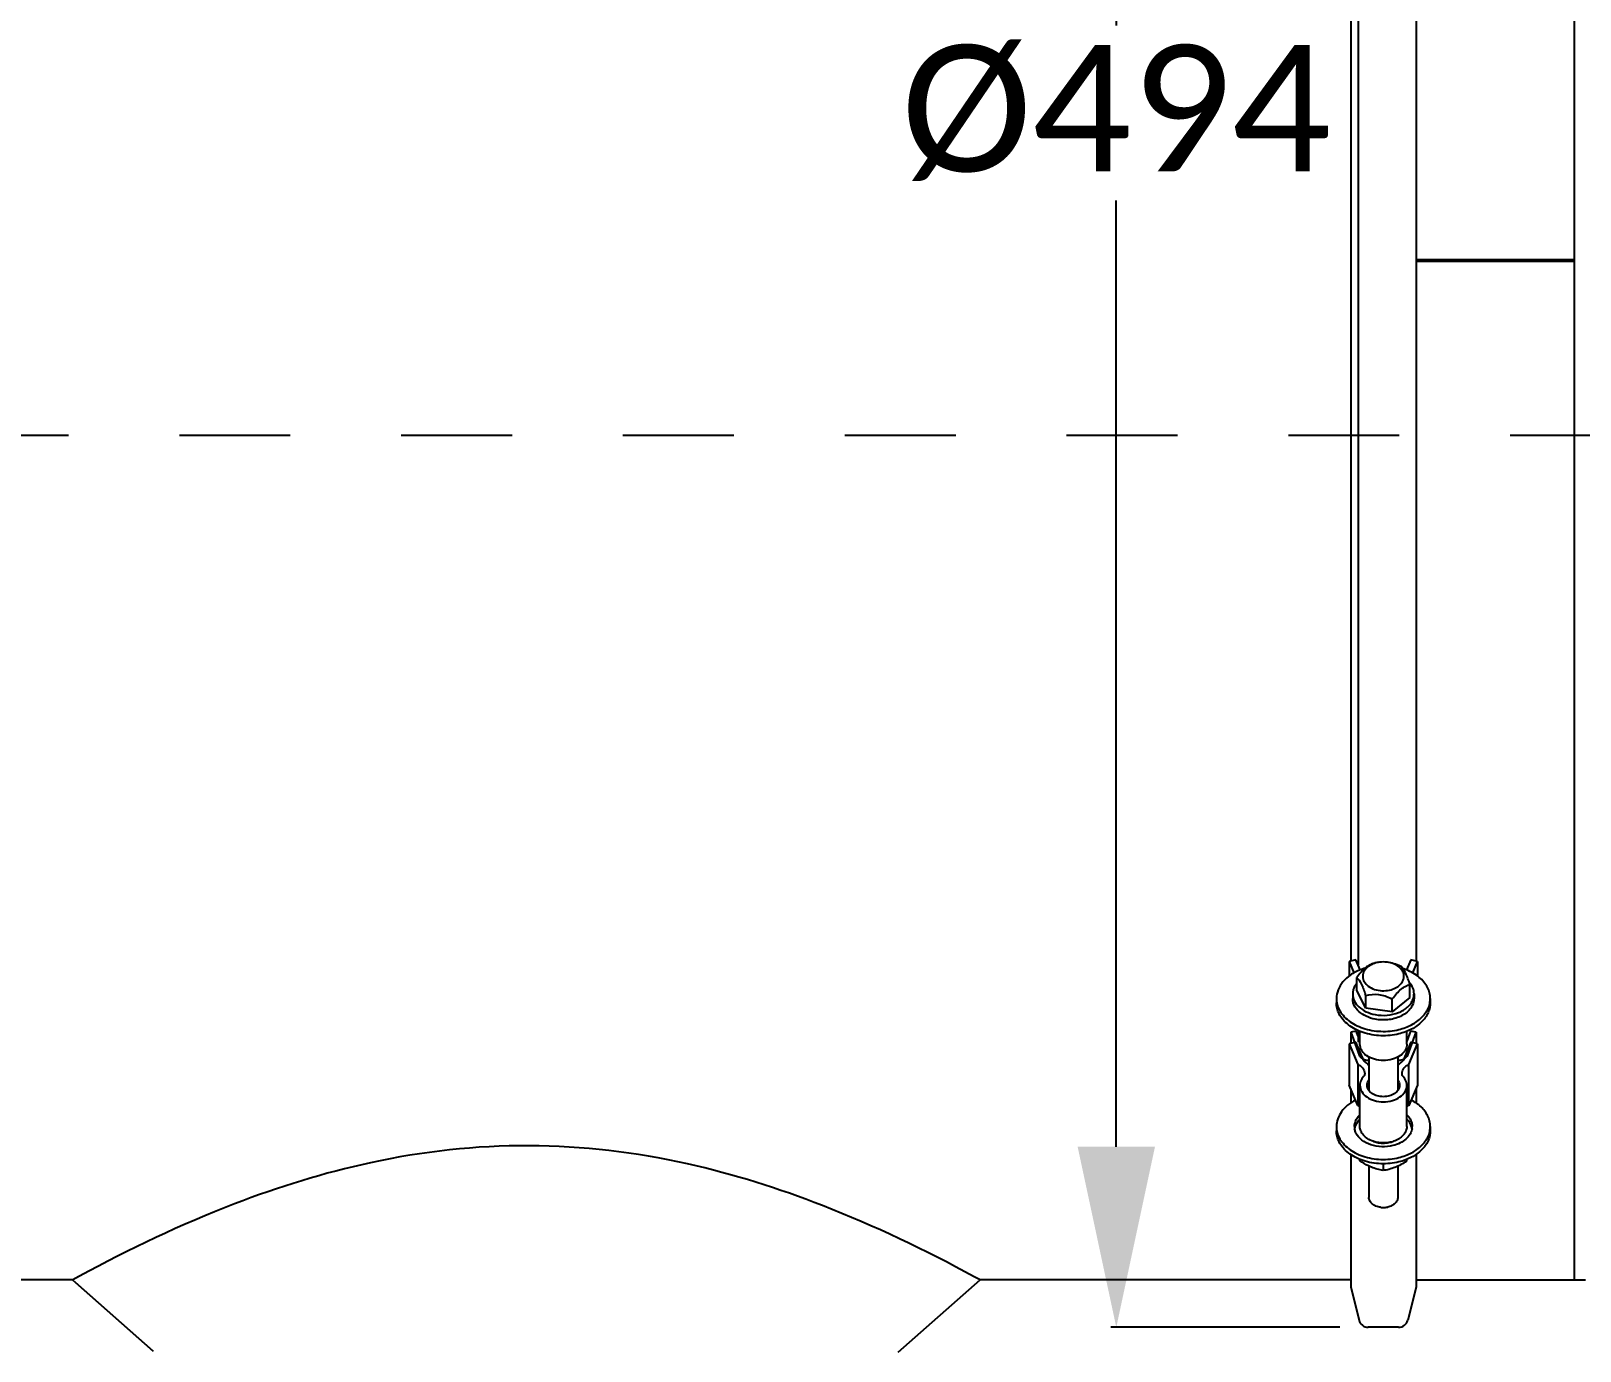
# Model space of a CAD drawing. Header units: millimetres. Extents: x 6781 to 13993, y -7973 to 4183.
# Drawn here: x 10417.9 to 10847.1, y -1906.8 to -1541.1 of the extents above; entities that cross this region are included whole.
import ezdxf

# ---------------------------------------------------------------- set-up
doc = ezdxf.new("R2010")
doc.units = ezdxf.units.MM
doc.header["$LTSCALE"] = 307.34
doc.header["$PDMODE"] = 3
doc.header["$PDSIZE"] = 8
doc.linetypes.add('DASHED', pattern=[0.2, 0.1, -0.1])
doc.layers.get('0').update_dxf_attribs({"linetype": 'CONTINUOUS'})
doc.layers.get('Defpoints').update_dxf_attribs({"linetype": 'CONTINUOUS'})
doc.styles.get("Standard").update_dxf_attribs({"font": 'calibri.ttf'})
doc.dimstyles.new('DIMSTYLE_1', dxfattribs={"dimtxt": 40, "dimasz": 35, "dimexe": 1.5, "dimexo": 1, "dimgap": 1, "dimtad": 1, "dimdsep": 46, "dimtxsty": 'Standard', "dimblk": '_FILLED', "dimblk1": '_FILLED', "dimblk2": '_FILLED', "dimcen": 0.09, "dimazin": 2, "dimtp": 0.01, "dimtm": 0.01, "dimtfac": 1, "dimtofl": 0, "dimtmove": 0, "dimatfit": 3, "dimldrblk": '_FILLED', "dimfxl": 1, "dimtolj": 1, "dimarcsym": 0})
doc.dimstyles.get("Standard").update_dxf_attribs({"dimtxt": 35, "dimasz": 35, "dimexe": 1.5, "dimexo": 1, "dimtad": 1, "dimdsep": 46, "dimtxsty": 'Standard', "dimblk": '_FILLED', "dimblk1": '_FILLED', "dimblk2": '_FILLED', "dimcen": 0.09, "dimazin": 2, "dimtol": 1, "dimtp": 0.01, "dimtm": 0.01, "dimtfac": 1, "dimtofl": 0, "dimtmove": 0, "dimatfit": 3, "dimldrblk": '_FILLED', "dimfxl": 1, "dimtolj": 1, "dimarcsym": 0})

# ---------------------------------------------------------------- blocks, each defined once
blk = doc.blocks.new('_FILLED')
at = {"color": 0, "linetype": 'ByBlock'}
blk.add_solid([(0, 0), (-1, 0.2143), (-1, -0.2143)], dxfattribs=at)
blk = doc.blocks.new('*D915')
at = {"color": 0, "linetype": 'Continuous', "lineweight": -2}
for p, q in [((10142.65, -1667.4), (10142.65, -2074.83)), ((10972.65, -1772.77), (10972.65, -2074.83)), ((10177.65, -2073.33), (10937.65, -2073.33))]:
    blk.add_line(p, q, dxfattribs=at)
at = {"layer": 'Defpoints', "color": 0}
for p in [(10142.65, -1666.4), (10972.65, -1771.77), (10972.65, -2073.33)]:
    blk.add_point(p, dxfattribs=at)
at = {"color": 0, "linetype": 'ByBlock', "lineweight": -2, "xscale": 35, "yscale": 35, "zscale": 35, "rotation": 180}
blk.add_blockref('_FILLED', (10142.65, -2073.33), dxfattribs=at)
at = {"color": 0, "linetype": 'ByBlock', "lineweight": -2, "xscale": 35, "yscale": 35, "zscale": 35}
blk.add_blockref('_FILLED', (10972.65, -2073.33), dxfattribs=at)
at = {"color": 0, "lineweight": 25, "insert": (10609.02, -2019), "char_height": 40, "attachment_point": 2, "line_spacing_factor": 0.9}
blk.add_mtext('\\A1;\\A1;830', dxfattribs=at)
blk = doc.blocks.new('*D918')
at = {"color": 0, "lineweight": -2}
for p, q in [((10780.01, -1406.01), (10717.14, -1406.01)), ((10718.64, -1456.01), (10718.64, -1539.62)), ((10718.64, -1850.21), (10718.64, -1588.04)), ((10780.56, -1900.21), (10717.14, -1900.21))]:
    blk.add_line(p, q, dxfattribs=at)
at = {"layer": 'Defpoints', "color": 0}
for p in [(10781.01, -1406.01), (10718.64, -1900.21), (10781.56, -1900.21)]:
    blk.add_point(p, dxfattribs=at)
at = {"color": 0, "linetype": 'ByBlock', "lineweight": -2, "xscale": 50, "yscale": 50, "zscale": 50}
for p, rotation in [((10718.64, -1406.01), 90), ((10718.64, -1900.21), 270)]:
    blk.add_blockref('_FILLED', p, dxfattribs=dict(at, rotation=rotation))
at = {"color": 0, "lineweight": 25, "insert": (10718.64, -1563.83), "char_height": 35, "attachment_point": 5}
blk.add_mtext('\\A1;\\A1;%%C494', dxfattribs=at)

msp = doc.modelspace()

# ---------------------------------------------------------------- linework, layer by layer
at = {"color": 0, "linetype": 'Continuous', "lineweight": 25}
for p, q in [((10783.59806, -1417.12048), (10783.59806, -1798.74742)), ((10785.64937, -1419.11222), (10785.64937, -1799.8191)), ((10801.70067, -1417.12048), (10801.70067, -1798.74742)), ((10845.64937, -1887.11222), (10845.64937, -1419.11222)), ((10801.70067, -1604.45457), (10845.64937, -1604.45457)), ((10845.64937, -1604.86836), (10801.70067, -1604.86836)), ((10845.64937, -1604.94375), (10801.70067, -1604.94375)), ((10785.05892, -1798.44043), (10783.14326, -1798.84299)), ((10786.24545, -1801.21093), (10785.05892, -1798.44043)), ((10800.23981, -1798.44043), (10799.05247, -1801.21283)), ((10802.15547, -1798.84299), (10800.23981, -1798.44043)), ((10783.14326, -1798.84299), (10784.51102, -1802.03666)), ((10783.14326, -1798.84299), (10783.14326, -1802.92404)), ((10790.20476, -1799.39359), (10790.19169, -1799.39795)), ((10790.20477, -1799.3936), (10790.19191, -1799.39827)), ((10800.7877, -1802.03668), (10802.15547, -1798.84299)), ((10802.15547, -1798.84299), (10802.15547, -1802.92695)), ((10785.26993, -1806.87501), (10785.26993, -1803.31597)), ((10787.75316, -1811.8396), (10785.26993, -1806.87501)), ((10800.0288, -1808.82675), (10800.0288, -1805.26772)), ((10779.64937, -1809.13543), (10779.64937, -1810.34866)), ((10784.14937, -1807.85088), (10784.14937, -1809.13548)), ((10787.61534, -1807.86253), (10787.641, -1807.93937)), ((10787.75316, -1811.8396), (10787.75316, -1808.28057)), ((10800.0288, -1808.82675), (10795.13259, -1812.81547)), ((10795.13259, -1812.81547), (10795.13259, -1809.25644)), ((10801.14937, -1807.85088), (10801.14937, -1809.13548)), ((10805.64937, -1809.13552), (10805.64937, -1810.34875)), ((10795.13259, -1812.81547), (10787.75316, -1811.8396)), ((10785.14937, -1818.14696), (10783.59806, -1818.42137)), ((10783.59806, -1818.42137), (10785.90737, -1824.82721)), ((10783.59806, -1818.42137), (10783.59806, -1821.58471)), ((10785.64937, -1819.53392), (10785.14937, -1818.14696)), ((10785.64937, -1817.96327), (10785.64937, -1821.27771)), ((10786.14937, -1821.76735), (10786.14937, -1818.23328)), ((10800.14937, -1818.14696), (10799.14937, -1820.92088)), ((10799.14937, -1821.76735), (10799.14937, -1818.23327)), ((10799.39136, -1824.82721), (10801.70067, -1818.42137)), ((10801.70067, -1818.42137), (10800.14937, -1818.14696)), ((10801.70067, -1818.42137), (10801.70067, -1821.58471)), ((10785.05892, -1821.27771), (10783.14326, -1821.68028)), ((10783.14326, -1821.68028), (10785.58215, -1827.37498)), ((10783.14326, -1821.68028), (10783.14326, -1833.09892)), ((10787.19539, -1826.26628), (10785.05892, -1821.27771)), ((10800.23981, -1821.27771), (10798.10334, -1826.26628)), ((10799.71658, -1827.37498), (10802.15547, -1821.68028)), ((10802.15547, -1821.68028), (10800.23981, -1821.27771)), ((10802.15547, -1821.68028), (10802.15547, -1833.09892)), ((10785.58215, -1827.37498), (10785.58215, -1838.79362)), ((10788.64937, -1826.20256), (10788.42823, -1826.20256)), ((10788.64937, -1825.35444), (10788.64937, -1834.62838)), ((10796.64937, -1825.35448), (10796.64937, -1834.62838)), ((10796.8705, -1826.20256), (10796.64937, -1826.20256)), ((10797.8655, -1824.48222), (10797.84147, -1824.54888)), ((10799.71658, -1838.79362), (10799.71658, -1827.37498)), ((10785.58215, -1838.79362), (10783.14326, -1833.09892)), ((10783.59806, -1834.16086), (10783.59806, -1838.06961)), ((10786.14937, -1844.60463), (10786.14937, -1833.18599)), ((10799.14937, -1844.60463), (10799.14937, -1833.18599)), ((10802.15547, -1833.09892), (10799.71658, -1838.79362)), ((10801.70067, -1834.16086), (10801.70067, -1838.07121)), ((10779.64937, -1844.60463), (10779.64937, -1845.81787)), ((10805.64937, -1844.60463), (10805.64937, -1845.81787)), ((10783.59806, -1852.35129), (10783.59806, -1889.10396)), ((10786.1029, -1854.1113), (10786.1029, -1853.68418)), ((10799.10188, -1853.72219), (10799.10188, -1854.22528)), ((10801.70067, -1852.35289), (10801.70067, -1889.10396)), ((10788.64937, -1855.56553), (10788.64937, -1864.23043)), ((10792.55542, -1854.92344), (10792.55542, -1856.79686)), ((10796.64937, -1855.57476), (10796.64937, -1864.23043)), ((10429.39491, -1887.1122), (10322.64937, -1887.1122)), ((10429.42386, -1887.09658), (10429.39491, -1887.11209)), ((10429.39491, -1887.11209), (10430.22928, -1887.84633)), ((10430.26482, -1886.63659), (10429.42386, -1887.09658)), ((10431.32846, -1886.05863), (10429.42397, -1887.09657)), ((10430.22928, -1887.84633), (10451.7531, -1906.78735)), ((10451.7531, -1906.78735), (10430.22928, -1887.84633)), ((10658.17671, -1907.11222), (10680.90411, -1887.11222)), ((10679.6115, -1886.4069), (10679.24055, -1886.20545)), ((10679.6115, -1886.4069), (10679.24057, -1886.20546)), ((10680.90399, -1887.11221), (10679.6115, -1886.4069)), ((10783.59806, -1887.1122), (10680.904, -1887.1122)), ((10801.70067, -1887.11222), (10848.64937, -1887.11222)), ((10783.59806, -1889.10396), (10785.90737, -1898.2488)), ((10801.70067, -1889.10396), (10799.39136, -1898.2488)), ((10796.8705, -1900.21222), (10788.42823, -1900.21222))]:
    msp.add_line(p, q, dxfattribs=at)
at = {"color": 0, "linetype": 'DASHED', "lineweight": 25}
msp.add_line((10151.64937, -1653.11222), (11018.32138, -1653.11222), dxfattribs=at)
at = {"color": 0, "linetype": 'Continuous', "lineweight": 25}
msp.add_lwpolyline([(10431.32846, -1886.05863), (10430.927, -1886.27626), (10430.26482, -1886.63659)], dxfattribs=at)
for centre, radius, start, end in [((10792.10338, -1816.01975), 15.92557, 106.7184364, 111.582523), ((10793.35642, -1813.10497), 14.14225, 101.872198, 103.0372808), ((10792.51157, -1806.34153), 7.32088, 102.3383806, 108.3668775), ((10792.60622, -1806.76731), 7.75705, 97.7775683, 102.3492999), ((10792.64943, -1807.09935), 8.09189, 82.2568047, 97.7625843), ((10793.2693, -1815.81227), 15.70542, 68.3877732, 72.2949471), ((10740.43538, -1823.64633), 49.75016, 17.9904538, 18.4040889), ((10787.0985, -1825.4522), 18.07897, 63.6157739, 64.6049864), ((10788.60338, -1844.60342), 3.95401, 180.0134038, 188.8362897), ((10796.69445, -1844.60334), 3.9549, 351.1983728, 359.978959), ((10555.01759, -1848.05067), 244.16239, 358.5508959, 358.6700526), ((10792.64926, -1861.35097), 5.6814, 262.2612776, 277.7407322), ((10792.64923, -1862.78403), 4.26151, 262.2589557, 277.776563), ((10792.6799, -1861.58454), 5.44582, 277.7522806, 282.3485492), ((10788.42823, -1897.61222), 2.6, 194.1723377, 270), ((10796.8705, -1897.61222), 2.6, 270, 345.8276623)]:
    msp.add_arc(centre, radius, start, end, dxfattribs=at)
for points, knots in [([(10786.2453, -1801.21074), (10785.28837, -1801.5902), (10783.52064, -1802.50496), (10781.37127, -1804.39583), (10779.97838, -1806.6515), (10779.64935, -1808.32962), (10779.64938, -1809.13558)], [0, 0, 0, 0, 0.283164018, 0.542222476, 0.778303066, 1, 1, 1, 1]), ([(10790.16614, -1799.32725), (10789.75763, -1799.43646), (10788.88355, -1799.76503), (10787.61767, -1800.61663), (10786.39819, -1801.84414), (10785.6446, -1802.80568), (10785.26993, -1803.31597)], [0, 0, 0, 0, 0.197043007, 0.43140067, 0.704998308, 1, 1, 1, 1]), ([(10790.19169, -1799.39795), (10789.58342, -1799.60165), (10788.48178, -1800.1436), (10787.26661, -1801.41358), (10786.80458, -1802.99755), (10787.26568, -1804.5814), (10788.48308, -1805.85234), (10790.83711, -1807.01402), (10792.99499, -1807.10369), (10794.35152, -1806.80617)], [0, 0, 0, 0, 0.133391621, 0.250700751, 0.355625659, 0.460545215, 0.57784473, 0.711212783, 1, 1, 1, 1]), ([(10794.35152, -1806.80617), (10794.92954, -1806.6794), (10796.01057, -1806.30795), (10797.35033, -1805.37905), (10798.21471, -1804.15993), (10798.44882, -1802.75911), (10797.9874, -1801.39949), (10796.94704, -1800.26993), (10795.47909, -1799.45267), (10794.33937, -1799.16319), (10793.73968, -1799.08125)], [0, 0, 0, 0, 0.142445701, 0.271724626, 0.386650555, 0.492713262, 0.600709853, 0.720191993, 0.85430152, 1, 1, 1, 1]), ([(10797.54557, -1800.30312), (10797.25981, -1800.16156), (10796.09647, -1799.62009), (10794.84993, -1799.23305), (10793.89344, -1799.10249)], [0, 0, 0, 0, 0.248319217, 1, 1, 1, 1]), ([(10800.0288, -1805.26772), (10799.67532, -1804.17956), (10799.07465, -1802.42023), (10798.07484, -1800.79012), (10797.54557, -1800.30312)], [0, 0, 0, 0, 0.6140144, 1, 1, 1, 1]), ([(10804.90693, -1806.10211), (10804.36161, -1805.02085), (10802.62688, -1802.99368), (10800.33023, -1801.71709), (10799.05397, -1801.21097)], [0, 0, 0, 0, 0.468660131, 1, 1, 1, 1]), ([(10784.45585, -1806.26644), (10784.40549, -1806.3942), (10784.22979, -1806.90477), (10784.14935, -1807.44856), (10784.14937, -1807.85098)], [0, 0, 0, 0, 0.254431968, 1, 1, 1, 1]), ([(10785.26849, -1804.89779), (10785.18178, -1805.00413), (10784.86029, -1805.42771), (10784.6005, -1805.89938), (10784.45585, -1806.26644)], [0, 0, 0, 0, 0.258038111, 1, 1, 1, 1]), ([(10785.26993, -1803.31597), (10785.75833, -1803.76536), (10786.70579, -1805.2465), (10787.28082, -1806.86349), (10787.61534, -1807.86253)], [0, 0, 0, 0, 0.38648462, 1, 1, 1, 1]), ([(10795.13259, -1809.25644), (10795.50727, -1808.74614), (10796.26082, -1807.7846), (10797.48032, -1806.5571), (10798.74621, -1805.70554), (10799.6203, -1805.37693), (10800.0288, -1805.26772)], [0, 0, 0, 0, 0.295006125, 0.568589741, 0.80295659, 1, 1, 1, 1]), ([(10801.14936, -1807.85077), (10801.14933, -1807.28648), (10800.90089, -1806.10679), (10800.23564, -1805.11319), (10799.8294, -1804.66409)], [0, 0, 0, 0, 0.482354563, 1, 1, 1, 1]), ([(10805.64935, -1809.13537), (10805.64933, -1808.61869), (10805.51995, -1807.56679), (10805.14626, -1806.57665), (10804.90693, -1806.10211)], [0, 0, 0, 0, 0.492940178, 1, 1, 1, 1]), ([(10779.64938, -1809.13558), (10779.6494, -1809.65226), (10779.77878, -1810.70416), (10780.15247, -1811.6943), (10780.3918, -1812.16884)], [0, 0, 0, 0, 0.492940178, 1, 1, 1, 1]), ([(10780.3918, -1813.38207), (10780.15246, -1812.9075), (10779.77875, -1811.9173), (10779.64938, -1810.86533), (10779.64938, -1810.34863)], [0, 0, 0, 0, 0.507060661, 1, 1, 1, 1]), ([(10784.14937, -1807.85098), (10784.14939, -1808.1746), (10784.22706, -1808.8328), (10784.69385, -1810.12975), (10785.86927, -1811.61572), (10787.90949, -1812.9164), (10789.52753, -1813.42404), (10790.38745, -1813.59033)], [0, 0, 0, 0, 0.106313919, 0.21542766, 0.449491761, 0.712270722, 1, 1, 1, 1]), ([(10790.38745, -1814.87493), (10789.52753, -1814.70864), (10787.90949, -1814.201), (10785.86927, -1812.90032), (10784.69385, -1811.41435), (10784.22706, -1810.11739), (10784.14939, -1809.4592), (10784.14937, -1809.13558)], [0, 0, 0, 0, 0.287729275, 0.550508235, 0.784572338, 0.893686079, 1, 1, 1, 1]), ([(10787.75316, -1808.28057), (10788.90364, -1808.01493), (10791.38007, -1807.7758), (10793.72901, -1808.58789), (10794.85179, -1809.12015)], [0, 0, 0, 0, 0.487249495, 1, 1, 1, 1]), ([(10801.14935, -1809.13544), (10801.14936, -1809.59406), (10800.98915, -1810.54086), (10800.29856, -1811.85155), (10799.2103, -1813.00315), (10797.25966, -1814.2922), (10794.22911, -1815.18997), (10791.65543, -1815.12013), (10790.38745, -1814.87493)], [0, 0, 0, 0, 0.100713261, 0.206517273, 0.32087906, 0.444990352, 0.716390816, 1, 1, 1, 1]), ([(10790.38745, -1813.59033), (10791.47138, -1813.79994), (10793.68065, -1813.90998), (10796.34251, -1813.31663), (10798.20066, -1812.41005), (10799.35991, -1811.56732), (10800.26741, -1810.57825), (10800.69097, -1809.8208), (10800.84288, -1809.43532)], [0, 0, 0, 0, 0.274606443, 0.542579544, 0.668507338, 0.786750946, 0.896941638, 1, 1, 1, 1]), ([(10796.97973, -1817.72174), (10798.19344, -1817.42139), (10800.46371, -1816.58869), (10803.29743, -1814.61008), (10804.90662, -1812.43141), (10805.54342, -1810.55403), (10805.64937, -1809.6035), (10805.64935, -1809.13537)], [0, 0, 0, 0, 0.286745892, 0.548359255, 0.782740224, 0.892640557, 1, 1, 1, 1]), ([(10805.64935, -1810.3486), (10805.64937, -1810.81673), (10805.54342, -1811.76726), (10804.90662, -1813.64464), (10803.29743, -1815.82331), (10800.46371, -1817.80192), (10798.19344, -1818.63462), (10796.97973, -1818.93497)], [0, 0, 0, 0, 0.107359442, 0.217259773, 0.451640741, 0.713254105, 1, 1, 1, 1]), ([(10800.84288, -1809.43532), (10800.89324, -1809.30756), (10801.06894, -1808.79699), (10801.14939, -1808.2532), (10801.14936, -1807.85077)], [0, 0, 0, 0, 0.254431968, 1, 1, 1, 1]), ([(10780.3918, -1812.16884), (10780.68368, -1812.74759), (10781.4469, -1813.87113), (10782.97949, -1815.30866), (10784.87405, -1816.50602), (10787.83545, -1817.74579), (10791.96845, -1818.45569), (10795.34699, -1818.12579), (10796.97973, -1817.72174)], [0, 0, 0, 0, 0.104151675, 0.215830682, 0.335469562, 0.462312595, 0.729737969, 1, 1, 1, 1]), ([(10796.97973, -1818.93497), (10795.34699, -1819.33902), (10791.96845, -1819.66892), (10787.83545, -1818.95902), (10784.87405, -1817.71925), (10782.97949, -1816.52189), (10781.4469, -1815.08436), (10780.68368, -1813.96082), (10780.3918, -1813.38207)], [0, 0, 0, 0, 0.270262028, 0.5376874, 0.664530434, 0.784169315, 0.895848323, 1, 1, 1, 1]), ([(10799.14937, -1821.76735), (10799.14937, -1822.06636), (10799.06165, -1822.67879), (10798.67804, -1823.54721), (10798.06309, -1824.34006), (10796.93865, -1825.28577), (10795.10674, -1826.10487), (10792.64934, -1826.43242), (10790.19196, -1826.10485), (10788.36007, -1825.28576), (10787.23564, -1824.34006), (10786.6207, -1823.54722), (10786.23708, -1822.6788), (10786.14937, -1822.06637), (10786.14937, -1821.76735)], [0, 0, 0, 0, 0.051432698, 0.104798633, 0.161571261, 0.222507193, 0.356004261, 0.50000178, 0.643998244, 0.777493164, 0.838428315, 0.895200622, 0.948566664, 1, 1, 1, 1]), ([(10785.58215, -1827.37498), (10785.86228, -1827.51189), (10786.37676, -1827.82774), (10786.99327, -1828.44357), (10787.38709, -1829.15425), (10787.47891, -1829.67193), (10787.47891, -1829.92207)], [0, 0, 0, 0, 0.280320745, 0.537922829, 0.775117096, 1, 1, 1, 1]), ([(10787.59613, -1826.73645), (10787.55064, -1826.70456), (10787.38784, -1826.57646), (10787.25515, -1826.40581), (10787.19539, -1826.26628)], [0, 0, 0, 0, 0.267948967, 1, 1, 1, 1]), ([(10787.64867, -1824.81998), (10787.60562, -1824.78232), (10787.53002, -1824.70077), (10787.47663, -1824.60262), (10787.45867, -1824.5528)], [0, 0, 0, 0, 0.519238383, 1, 1, 1, 1]), ([(10788.65063, -1827.71006), (10788.57819, -1827.61999), (10788.26318, -1827.2583), (10787.89398, -1826.94524), (10787.59613, -1826.73645)], [0, 0, 0, 0, 0.241143357, 1, 1, 1, 1]), ([(10797.7026, -1826.73645), (10797.60078, -1826.80783), (10797.2172, -1827.09516), (10796.87054, -1827.43347), (10796.6481, -1827.71006)], [0, 0, 0, 0, 0.259438585, 1, 1, 1, 1]), ([(10797.84147, -1824.54888), (10797.82327, -1824.59938), (10797.76966, -1824.69901), (10797.69339, -1824.78199), (10797.64984, -1824.82016)], [0, 0, 0, 0, 0.481040747, 1, 1, 1, 1]), ([(10798.10334, -1826.26628), (10798.08412, -1826.31118), (10797.9867, -1826.49522), (10797.8325, -1826.64539), (10797.7026, -1826.73645)], [0, 0, 0, 0, 0.235400185, 1, 1, 1, 1]), ([(10797.81982, -1829.92207), (10797.81982, -1829.67193), (10797.91164, -1829.15425), (10798.30546, -1828.44357), (10798.92197, -1827.82774), (10799.43645, -1827.51189), (10799.71658, -1827.37498)], [0, 0, 0, 0, 0.224882904, 0.462077171, 0.719679255, 1, 1, 1, 1]), ([(10787.40168, -1830.4992), (10787.02198, -1830.8631), (10786.3918, -1831.68426), (10786.14937, -1832.70293), (10786.14937, -1833.18599)], [0, 0, 0, 0, 0.521242233, 1, 1, 1, 1]), ([(10788.14937, -1833.18599), (10788.14937, -1832.93494), (10788.24018, -1832.41604), (10788.49192, -1831.95609), (10788.64858, -1831.74297)], [0, 0, 0, 0, 0.486945808, 1, 1, 1, 1]), ([(10796.65015, -1831.74297), (10796.80681, -1831.95609), (10797.05855, -1832.41604), (10797.14937, -1832.93494), (10797.14937, -1833.18599)], [0, 0, 0, 0, 0.513054192, 1, 1, 1, 1]), ([(10799.14937, -1833.18599), (10799.14937, -1832.70293), (10798.90693, -1831.68426), (10798.27675, -1830.8631), (10797.89705, -1830.4992)], [0, 0, 0, 0, 0.478757767, 1, 1, 1, 1]), ([(10784.93172, -1837.27667), (10784.14779, -1837.68181), (10782.7102, -1838.607), (10780.99466, -1840.38457), (10779.90299, -1842.41832), (10779.64935, -1843.89173), (10779.64938, -1844.60479)], [0, 0, 0, 0, 0.279430576, 0.536648673, 0.774203969, 1, 1, 1, 1]), ([(10786.14937, -1833.18599), (10786.14937, -1833.48501), (10786.23715, -1834.09744), (10786.76345, -1835.2898), (10788.0625, -1836.57535), (10790.18902, -1837.52129), (10791.81221, -1837.73916), (10792.64937, -1837.73916)], [0, 0, 0, 0, 0.103002905, 0.209876376, 0.444277949, 0.711623647, 1, 1, 1, 1]), ([(10792.64937, -1836.33818), (10792.0698, -1836.33818), (10790.94605, -1836.18736), (10789.47386, -1835.53246), (10788.5745, -1834.64247), (10788.21013, -1833.81699), (10788.14937, -1833.393), (10788.14937, -1833.18599)], [0, 0, 0, 0, 0.288375757, 0.555721438, 0.790123999, 0.896997621, 1, 1, 1, 1]), ([(10797.14937, -1833.18599), (10797.14937, -1833.393), (10797.0886, -1833.81699), (10796.72423, -1834.64247), (10795.82487, -1835.53246), (10794.35268, -1836.18736), (10793.22893, -1836.33818), (10792.64937, -1836.33818)], [0, 0, 0, 0, 0.103002373, 0.209875988, 0.444278543, 0.711624228, 1, 1, 1, 1]), ([(10792.64937, -1837.73916), (10793.48652, -1837.73916), (10795.10971, -1837.52129), (10797.23623, -1836.57535), (10798.53528, -1835.2898), (10799.06158, -1834.09744), (10799.14937, -1833.48501), (10799.14937, -1833.18599)], [0, 0, 0, 0, 0.288376353, 0.555722051, 0.790123623, 0.896997095, 1, 1, 1, 1]), ([(10804.90691, -1841.57123), (10804.4574, -1840.67995), (10803.12394, -1838.9833), (10801.35356, -1837.78652), (10800.36722, -1837.27678)], [0, 0, 0, 0, 0.473427895, 1, 1, 1, 1]), ([(10784.79523, -1843.53942), (10784.90692, -1843.13535), (10785.26827, -1842.33096), (10785.82641, -1841.65334), (10786.14767, -1841.33945)], [0, 0, 0, 0, 0.482768158, 1, 1, 1, 1]), ([(10786.14983, -1839.12346), (10786.10558, -1839.09306), (10785.92268, -1838.97262), (10785.73064, -1838.86619), (10785.58215, -1838.79362)], [0, 0, 0, 0, 0.245198432, 1, 1, 1, 1]), ([(10799.71658, -1838.79362), (10799.66646, -1838.81812), (10799.47144, -1838.91768), (10799.28339, -1839.03106), (10799.1489, -1839.12346)], [0, 0, 0, 0, 0.254793884, 1, 1, 1, 1]), ([(10799.15126, -1841.33963), (10799.25951, -1841.44541), (10799.66105, -1841.86747), (10799.99828, -1842.3529), (10800.19247, -1842.73792)], [0, 0, 0, 0, 0.259788209, 1, 1, 1, 1]), ([(10805.64935, -1844.60448), (10805.64933, -1844.08781), (10805.51994, -1843.03591), (10805.14624, -1842.04577), (10804.90691, -1841.57123)], [0, 0, 0, 0, 0.492939991, 1, 1, 1, 1]), ([(10779.64938, -1844.60479), (10779.6494, -1845.12146), (10779.77879, -1846.17336), (10780.15249, -1847.1635), (10780.39182, -1847.63804)], [0, 0, 0, 0, 0.492939991, 1, 1, 1, 1]), ([(10780.39182, -1848.85127), (10780.15247, -1848.3767), (10779.77876, -1847.3865), (10779.64938, -1846.33454), (10779.64938, -1845.81783)], [0, 0, 0, 0, 0.507060849, 1, 1, 1, 1]), ([(10784.64938, -1844.60435), (10784.64941, -1844.336), (10784.68677, -1843.97564), (10784.77111, -1843.6267), (10784.79523, -1843.53942)], [0, 0, 0, 0, 0.747689684, 1, 1, 1, 1]), ([(10785.10626, -1846.47135), (10785.05536, -1846.37043), (10784.87047, -1845.96793), (10784.74693, -1845.53672), (10784.69631, -1845.2108)], [0, 0, 0, 0, 0.255227224, 1, 1, 1, 1]), ([(10786.14813, -1842.55223), (10785.76821, -1842.92337), (10785.12269, -1843.73807), (10784.77215, -1844.72453), (10784.6965, -1845.21045)], [0, 0, 0, 0, 0.519230463, 1, 1, 1, 1]), ([(10789.8051, -1848.69875), (10789.28118, -1848.52016), (10788.30935, -1848.07283), (10787.11655, -1847.10597), (10786.33564, -1845.92437), (10786.14937, -1845.03166), (10786.14937, -1844.60463)], [0, 0, 0, 0, 0.284778231, 0.544832675, 0.780303721, 1, 1, 1, 1]), ([(10800.60278, -1845.2085), (10800.52035, -1845.74112), (10800.11272, -1846.82609), (10798.93199, -1848.19103), (10797.28594, -1849.2605), (10795.99828, -1849.7192), (10795.31424, -1849.88848)], [0, 0, 0, 0, 0.217211038, 0.454149394, 0.716007123, 1, 1, 1, 1]), ([(10799.14937, -1844.60463), (10799.14937, -1845.03163), (10798.96312, -1845.92427), (10798.18232, -1847.10581), (10796.98964, -1848.07266), (10796.01791, -1848.52), (10795.49403, -1848.69861)], [0, 0, 0, 0, 0.21969487, 0.455165881, 0.715220747, 1, 1, 1, 1]), ([(10796.97979, -1853.19089), (10798.1935, -1852.89053), (10800.46377, -1852.05782), (10803.29746, -1850.0792), (10804.90664, -1847.90053), (10805.54343, -1846.02314), (10805.64937, -1845.07261), (10805.64935, -1844.60448)], [0, 0, 0, 0, 0.286745938, 0.548359206, 0.782740092, 0.892640453, 1, 1, 1, 1]), ([(10805.64935, -1845.81771), (10805.64937, -1846.28584), (10805.54343, -1847.23637), (10804.90664, -1849.11376), (10803.29746, -1851.29243), (10800.46377, -1853.27105), (10798.1935, -1854.10376), (10796.97979, -1854.40412)], [0, 0, 0, 0, 0.107359545, 0.217259905, 0.45164079, 0.713254059, 1, 1, 1, 1]), ([(10800.19247, -1843.95115), (10800.12905, -1843.82542), (10799.84264, -1843.31666), (10799.46641, -1842.8606), (10799.14983, -1842.55146)], [0, 0, 0, 0, 0.241426448, 1, 1, 1, 1]), ([(10800.19247, -1842.73792), (10800.22537, -1842.80316), (10800.349, -1843.06348), (10800.44745, -1843.33586), (10800.50456, -1843.54323)], [0, 0, 0, 0, 0.25356928, 1, 1, 1, 1]), ([(10800.60188, -1845.20823), (10800.5851, -1845.10082), (10800.49923, -1844.66725), (10800.34242, -1844.24848), (10800.19247, -1843.95115)], [0, 0, 0, 0, 0.246128491, 1, 1, 1, 1]), ([(10800.50456, -1843.54323), (10800.52853, -1843.63025), (10800.61227, -1843.97814), (10800.64937, -1844.33732), (10800.64935, -1844.60479)], [0, 0, 0, 0, 0.252322768, 1, 1, 1, 1]), ([(10679.24055, -1886.20545), (10665.63656, -1878.82631), (10639.85019, -1866.46175), (10598.50001, -1853.33926), (10555.939, -1848.18216), (10513.2466, -1853.0052), (10471.40153, -1866.041), (10445.21914, -1878.53423), (10431.32846, -1886.05863)], [0, 0, 0, 0, 0.178088574, 0.328046865, 0.497476641, 0.66728192, 0.818214726, 1, 1, 1, 1]), ([(10780.39182, -1847.63804), (10780.68371, -1848.21679), (10781.44693, -1849.34033), (10782.97954, -1850.77786), (10784.8741, -1851.9752), (10787.83551, -1853.21497), (10791.96852, -1853.92485), (10795.34706, -1853.59494), (10796.97979, -1853.19089)], [0, 0, 0, 0, 0.104151765, 0.215830884, 0.335469864, 0.46231296, 0.729738285, 1, 1, 1, 1]), ([(10796.97979, -1854.40412), (10795.34706, -1854.80817), (10791.96852, -1855.13809), (10787.83551, -1854.4282), (10784.8741, -1853.18843), (10782.97954, -1851.99109), (10781.44693, -1850.55356), (10780.68371, -1849.43002), (10780.39182, -1848.85127)], [0, 0, 0, 0, 0.270261712, 0.537687035, 0.664530132, 0.784169113, 0.895848233, 1, 1, 1, 1]), ([(10795.31424, -1849.88848), (10794.30948, -1850.13713), (10792.22911, -1850.34037), (10789.2367, -1849.82449), (10786.70039, -1848.56616), (10785.47623, -1847.20491), (10785.10626, -1846.47135)], [0, 0, 0, 0, 0.270853248, 0.538864412, 0.785010378, 1, 1, 1, 1]), ([(10791.31833, -1849.19392), (10791.18442, -1849.16801), (10790.66577, -1849.05127), (10790.16072, -1848.87072), (10789.80507, -1848.69839)], [0, 0, 0, 0, 0.256575312, 1, 1, 1, 1]), ([(10795.49403, -1848.69861), (10795.04388, -1848.85208), (10793.1807, -1849.308), (10791.16734, -1849.16308), (10789.8051, -1848.69875)], [0, 0, 0, 0, 0.248377671, 1, 1, 1, 1]), ([(10795.494, -1848.69822), (10795.18614, -1848.8474), (10793.85691, -1849.34468), (10792.37168, -1849.3977), (10791.31833, -1849.19392)], [0, 0, 0, 0, 0.241772203, 1, 1, 1, 1]), ([(10789.32916, -1855.8684), (10789.05301, -1855.75346), (10787.93565, -1855.24797), (10786.8777, -1854.61944), (10786.1029, -1854.1113)], [0, 0, 0, 0, 0.244044113, 1, 1, 1, 1]), ([(10799.10188, -1854.22528), (10798.06118, -1854.8799), (10796.46073, -1855.75659), (10794.21049, -1856.48789), (10793.09974, -1856.71161), (10792.55542, -1856.79686)], [0, 0, 0, 0, 0.520893787, 0.766577379, 1, 1, 1, 1]), ([(10792.55542, -1856.79686), (10792.01836, -1856.70203), (10790.92218, -1856.45856), (10789.86043, -1856.08951), (10789.32916, -1855.8684)], [0, 0, 0, 0, 0.486584365, 1, 1, 1, 1]), ([(10791.88423, -1866.98062), (10791.44618, -1866.92078), (10790.61589, -1866.70618), (10789.55761, -1866.09354), (10788.83145, -1865.24681), (10788.64936, -1864.55551), (10788.64939, -1864.23043)], [0, 0, 0, 0, 0.288865785, 0.553335095, 0.787595513, 1, 1, 1, 1]), ([(10796.64934, -1864.23043), (10796.64932, -1864.5289), (10796.49835, -1865.15903), (10795.88207, -1865.95882), (10794.96509, -1866.57152), (10794.23415, -1866.81893), (10793.84454, -1866.90438)], [0, 0, 0, 0, 0.215271506, 0.44977607, 0.712311, 1, 1, 1, 1])]:
    msp.add_open_spline(points, degree=3, knots=knots, dxfattribs=at)
for points in [[(10791.31009, -1799.11483), (10791.02072, -1799.1543), (10790.73278, -1799.20533), (10790.44694, -1799.26523)], [(10785.90737, -1824.82721), (10786.03344, -1825.17694), (10786.30947, -1825.47862), (10786.61683, -1825.68775)], [(10786.61683, -1825.68775), (10786.75246, -1825.78004), (10786.89793, -1825.85886), (10787.04816, -1825.92476)], [(10787.04816, -1825.92476), (10787.47789, -1826.11326), (10787.95898, -1826.20256), (10788.42823, -1826.20256)], [(10788.15247, -1825.05443), (10787.97086, -1825.01801), (10787.7881, -1824.94192), (10787.64867, -1824.81998)], [(10796.8705, -1826.20256), (10797.33975, -1826.20256), (10797.82084, -1826.11326), (10798.25057, -1825.92476)], [(10797.64984, -1824.82016), (10797.51065, -1824.94216), (10797.32787, -1825.01797), (10797.1464, -1825.05439)], [(10798.25057, -1825.92476), (10798.4008, -1825.85886), (10798.54627, -1825.78004), (10798.6819, -1825.68775)], [(10798.6819, -1825.68775), (10798.98926, -1825.47862), (10799.26529, -1825.17694), (10799.39136, -1824.82721)], [(10787.47891, -1829.92207), (10787.47891, -1830.11616), (10787.45227, -1830.31182), (10787.40168, -1830.4992)], [(10797.89705, -1830.4992), (10797.84646, -1830.31182), (10797.81982, -1830.11616), (10797.81982, -1829.92207)]]:
    msp.add_open_spline(points, degree=3, dxfattribs=at)

# ---------------------------------------------------------------- dimensions: what is measured, and where the dimension line sits
at = {"lineweight": 25}
dim = msp.add_linear_dim(base=(10718.63973, -1900.21222), p1=(10781.01497, -1406.01222), p2=(10781.55844, -1900.21222), angle=90, text='\\A1;%%C494', dimstyle='Standard', override={"dimasz": 50, "dimtad": 0, "dimtih": 1, "dimtoh": 1, "dimdec": 4, "dimzin": 0, "dimtxsty": 'Standard', "dimcen": 53.46, "dimadec": 0, "dimazin": 0, "dimtdec": 4, "dimtzin": 0}, dxfattribs=at)
dim.commit()
dim.dimension.update_dxf_attribs({"geometry": '*D918', "text_midpoint": (10718.63973, -1563.8276), "dimtype": 160})
at = {"color": 0, "linetype": 'Continuous', "lineweight": 25}
dim = msp.add_linear_dim(base=(10972.65048, -2073.33152), p1=(10142.64937, -1666.39793), p2=(10972.65048, -1771.77154), text='\\A1;830', dimstyle='DIMSTYLE_1', override={"dimtxsty": 'Standard'}, dxfattribs=at)
dim.commit()
dim.dimension.update_dxf_attribs({"geometry": '*D915', "text_midpoint": (10609.01637, -2073.33152), "dimtype": 160})

doc.saveas('drawing.dxf')
